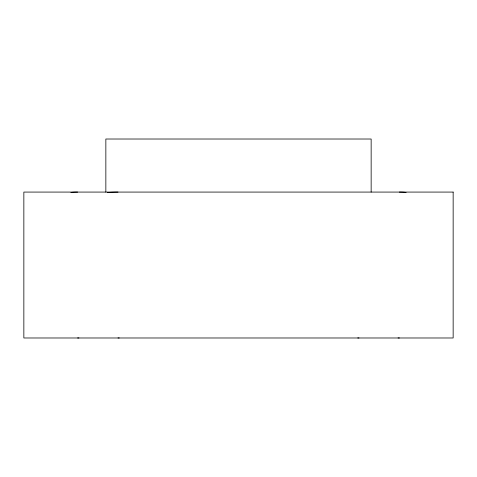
<?xml version="1.0" encoding="UTF-8"?>
<svg xmlns="http://www.w3.org/2000/svg" width="477" height="477" viewBox="0 0 477 477"><rect width="100%" height="100%" fill="white"/><g stroke="black" fill="none" stroke-linecap="round" stroke-linejoin="round"><path stroke-width="0.72" d="M371.148 192.076L371.148 139.016L105.852 139.016L105.852 192.076M399.386 192.082A28.847 2.862 -5.7 0 1 406.112 192.464M399.386 337.972A28.847 2.862 5.7 0 1 398.068 337.96M107.414 192.464A28.847 2.862 -5.7 0 1 118.004 192.082M119.238 337.96A28.847 2.862 5.7 0 1 118.004 337.972M70.888 192.464A28.847 2.862 5.7 0 1 77.614 192.082M78.932 337.96A28.847 2.862 -5.7 0 1 77.614 337.972M358.996 337.972A28.847 2.862 -5.7 0 1 357.762 337.96M453.15 192.076L23.85 192.076L23.85 337.984L453.15 337.984L453.15 192.076"/></g></svg>
